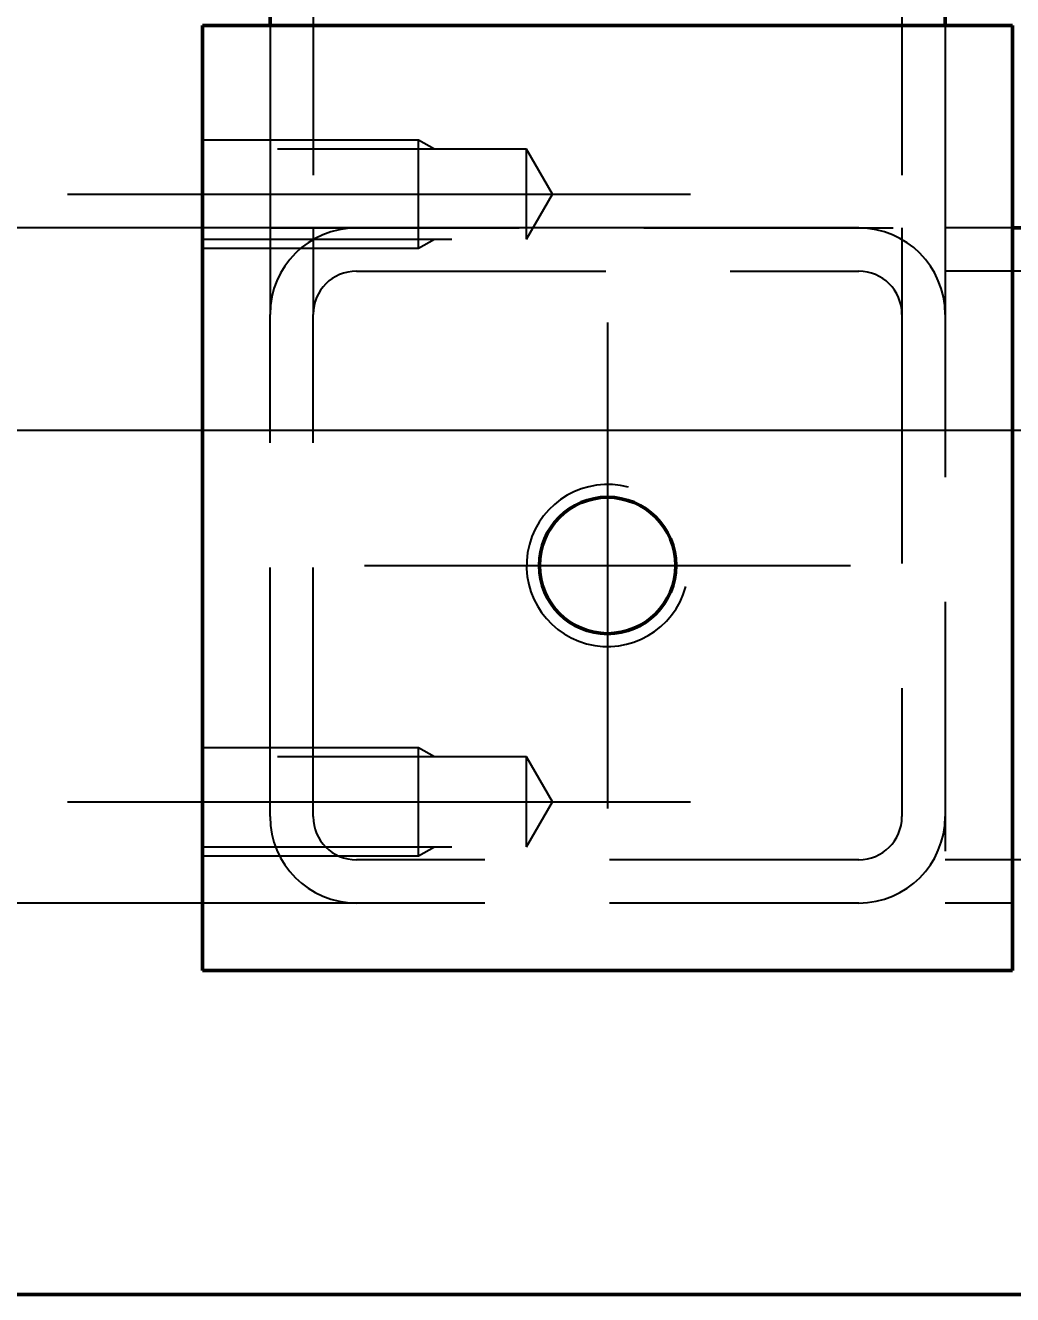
# Model space of a CAD drawing. Header units: millimetres. Extents: x -1556 to 1738, y -901 to 1368.
# Drawn here: x -13.1 to 60, y -864 to -770 of the extents above; entities that cross this region are included whole.
import ezdxf

# ---------------------------------------------------------------- set-up
doc = ezdxf.new("R2010")
doc.units = ezdxf.units.MM
doc.header["$LTSCALE"] = 1.453415
doc.linetypes.add('CENTER', pattern=[50.8, 31.75, -6.35, 6.35, -6.35])
doc.linetypes.add('DASHED', pattern=[19.05, 12.7, -6.35])
doc.layers.add('※200以降使用不可', color=7, linetype='Continuous')
doc.layers.add('設計用（構成部品類）', color=7, linetype='Continuous')
doc.styles.get("Standard").update_dxf_attribs({"font": 'txt', "bigfont": 'extfont2'})
doc.dimstyles.get("Standard").update_dxf_attribs({"dimtxt": 2.5, "dimasz": 2.5, "dimexe": 1.25, "dimexo": 0.625, "dimtad": 1, "dimzin": 0, "dimdsep": 46, "dimtxsty": 'Standard', "dimcen": 2.5, "dimadec": 0, "dimazin": 0, "dimtfac": 0.75, "dimtmove": 0, "dimatfit": 3, "dimfxl": 1, "dimarcsym": 0})

# ---------------------------------------------------------------- blocks, each defined once
blk = doc.blocks.new('_OPEN30')
at = {"color": 0, "linetype": 'ByBlock', "lineweight": -2}
for p, q in [((-1, 0.267949), (0, 0)), ((0, 0), (-1, -0.267949)), ((0, 0), (-1, 0))]:
    blk.add_line(p, q, dxfattribs=at)
blk = doc.blocks.new('*D349')
at = {"layer": 'Defpoints', "color": 0}
for p in [(55, -704), (55, -770), (615, -770)]:
    blk.add_point(p, dxfattribs=at)
at = {"layer": '設計用（構成部品類）', "color": 0, "linetype": 'Continuous', "lineweight": 25}
blk.add_line((609, -704), (61, -704), dxfattribs=at)
at = {"layer": '設計用（構成部品類）', "color": 0, "lineweight": 25, "xscale": 6, "yscale": 6, "zscale": 6}
for p, rotation in [((55, -704), 180), ((615, -704), 360)]:
    blk.add_blockref('_OPEN30', p, dxfattribs=dict(at, rotation=rotation))
at = {"layer": '設計用（構成部品類）', "color": 0, "lineweight": 50, "insert": (335, -693.466), "char_height": 12.8, "attachment_point": 5}
blk.add_mtext('\\W0.800000;(560)', dxfattribs=at)
blk = doc.blocks.new('*D350')
at = {"layer": 'Defpoints', "color": 0}
for p in [(5, -704), (5, -770), (55, -770)]:
    blk.add_point(p, dxfattribs=at)
at = {"layer": '設計用（構成部品類）', "color": 0, "linetype": 'Continuous', "lineweight": 25}
blk.add_line((49, -704), (11, -704), dxfattribs=at)
at = {"layer": '設計用（構成部品類）', "color": 0, "lineweight": 25, "xscale": 6, "yscale": 6, "zscale": 6, "rotation": 180}
blk.add_blockref('_OPEN30', (5, -704), dxfattribs=at)
at = {"layer": '設計用（構成部品類）', "color": 0, "lineweight": 25, "xscale": 6, "yscale": 6, "zscale": 6}
blk.add_blockref('_OPEN30', (55, -704), dxfattribs=at)
at = {"layer": '設計用（構成部品類）', "color": 0, "lineweight": 50, "insert": (30, -693.466), "char_height": 12.8, "attachment_point": 5}
blk.add_mtext('\\W0.800000;(50)', dxfattribs=at)
blk = doc.blocks.new('*D351')
at = {"layer": 'Defpoints', "color": 0}
for p in [(81, -360), (-64, -800), (81, -800)]:
    blk.add_point(p, dxfattribs=at)
at = {"layer": '設計用（構成部品類）', "color": 0, "linetype": 'Continuous', "lineweight": 25}
for p, q in [((81, -360), (-75.2, -360)), ((-64, -366), (-64, -794)), ((81, -800), (-75.2, -800))]:
    blk.add_line(p, q, dxfattribs=at)
at = {"layer": '設計用（構成部品類）', "color": 0, "lineweight": 25, "xscale": 6, "yscale": 6, "zscale": 6}
for p, rotation in [((-64, -360), 90.00000000000001), ((-64, -800), 270)]:
    blk.add_blockref('_OPEN30', p, dxfattribs=dict(at, rotation=rotation))
at = {"layer": '設計用（構成部品類）', "color": 0, "lineweight": 50, "insert": (-74.675, -580), "char_height": 12.8, "attachment_point": 5, "rotation": 90}
blk.add_mtext('\\W0.800000;440', dxfattribs=at)
blk = doc.blocks.new('*D356')
at = {"layer": 'Defpoints', "color": 0}
for p in [(-96, -375), (5, -375), (5, -785)]:
    blk.add_point(p, dxfattribs=at)
at = {"layer": '設計用（構成部品類）', "color": 0, "linetype": 'Continuous', "lineweight": 25}
for p, q in [((5, -375), (-107.2, -375)), ((-96, -779), (-96, -381)), ((5, -785), (-107.2, -785))]:
    blk.add_line(p, q, dxfattribs=at)
at = {"layer": '設計用（構成部品類）', "color": 0, "lineweight": 25, "xscale": 6, "yscale": 6, "zscale": 6}
for p, rotation in [((-96, -375), 90), ((-96, -785), 270)]:
    blk.add_blockref('_OPEN30', p, dxfattribs=dict(at, rotation=rotation))
at = {"layer": '設計用（構成部品類）', "color": 0, "lineweight": 50, "insert": (-106.675, -580), "char_height": 12.8, "attachment_point": 5, "rotation": 90}
blk.add_mtext('\\W0.800000;(410)', dxfattribs=at)
blk = doc.blocks.new('*D357')
at = {"layer": 'Defpoints', "color": 0}
for p in [(48.6, -785), (-96, -835), (11.4, -835)]:
    blk.add_point(p, dxfattribs=at)
at = {"layer": '設計用（構成部品類）', "color": 0, "linetype": 'Continuous', "lineweight": 25}
for p, q in [((48.6, -785), (-107.2, -785)), ((-96, -791), (-96, -829)), ((11.4, -835), (-107.2, -835))]:
    blk.add_line(p, q, dxfattribs=at)
at = {"layer": '設計用（構成部品類）', "color": 0, "lineweight": 25, "xscale": 6, "yscale": 6, "zscale": 6}
for p, rotation in [((-96, -785), 90), ((-96, -835), 270)]:
    blk.add_blockref('_OPEN30', p, dxfattribs=dict(at, rotation=rotation))
at = {"layer": '設計用（構成部品類）', "color": 0, "lineweight": 50, "insert": (-106.534, -810), "char_height": 12.8, "attachment_point": 5, "rotation": 90}
blk.add_mtext('\\W0.800000;(50)', dxfattribs=at)
blk = doc.blocks.new('JZB_0155')
at = {"layer": '設計用（構成部品類）', "color": 104, "linetype": 'DASHED', "lineweight": 25}
for p, q in [((26, 8), (10, 8)), ((27.169, 7.325), (26, 8)), ((26, 0), (26, 8)), ((34, 7.325), (10, 7.325)), ((34, 0.675), (34, 7.325)), ((35.92, 4), (34, 7.325)), ((34, 0.675), (35.92, 4)), ((10, 0.675), (34, 0.675)), ((26, 0), (27.169, 0.675)), ((10, 0), (26, 0))]:
    blk.add_line(p, q, dxfattribs=at)
at = {"layer": '設計用（構成部品類）', "color": 8, "linetype": 'CENTER', "lineweight": 25}
blk.add_line((0, 4), (47.92, 4), dxfattribs=at)
blk = doc.blocks.new('JZB_0156')
at = {"layer": '設計用（構成部品類）', "color": 104, "linetype": 'DASHED', "lineweight": 25}
for p, q in [((26, 8), (10, 8)), ((27.169, 7.325), (26, 8)), ((26, 0), (26, 8)), ((34, 7.325), (10, 7.325)), ((34, 0.675), (34, 7.325)), ((35.92, 4), (34, 7.325)), ((34, 0.675), (35.92, 4)), ((10, 0.675), (34, 0.675)), ((26, 0), (27.169, 0.675)), ((10, 0), (26, 0))]:
    blk.add_line(p, q, dxfattribs=at)
at = {"layer": '設計用（構成部品類）', "color": 8, "linetype": 'CENTER', "lineweight": 25}
blk.add_line((0, 4), (47.92, 4), dxfattribs=at)
blk = doc.blocks.new('JZB_0157')
at = {"layer": '設計用（構成部品類）', "color": 8, "linetype": 'CENTER', "lineweight": 25}
for p, q in [((18, 36), (18, 0)), ((0, 18), (36, 18))]:
    blk.add_line(p, q, dxfattribs=at)
at = {"layer": '設計用（構成部品類）', "color": 104, "linetype": 'Continuous', "lineweight": 50}
blk.add_circle((18, 18), 5.05, dxfattribs=at)
at = {"layer": '設計用（構成部品類）', "color": 104, "linetype": 'Continuous', "lineweight": 25}
blk.add_arc((18, 18), 6, 75, 345, dxfattribs=at)
blk = doc.blocks.new('JZB_0001')
at = {"layer": '※200以降使用不可', "color": 30, "linetype": 'Continuous', "lineweight": 50}
blk.add_line((25, 9.288), (821, 9.288), dxfattribs=at)

msp = doc.modelspace()

# ---------------------------------------------------------------- linework, layer by layer
at = {"layer": '設計用（構成部品類）', "color": 104, "linetype": 'DASHED', "lineweight": 25}
for p, q in [((8.2, -375), (8.2, -785)), ((51.8, -375), (51.8, -785)), ((5, -770), (5, -785)), ((55, -770), (55, -785)), ((5, -785), (5, -791.4)), ((5, -785), (55, -785)), ((8.2, -785), (8.2, -791.4)), ((51.8, -785), (51.8, -791.4)), ((60, -785), (55, -785)), ((55, -785), (55, -835)), ((11.4, -788.2), (48.6, -788.2)), ((615, -788.2), (55, -788.2)), ((5, -828.6), (5, -791.4)), ((8.2, -828.6), (8.2, -791.4)), ((51.8, -791.4), (51.8, -828.6)), ((48.6, -831.8), (11.4, -831.8)), ((615, -831.8), (55, -831.8)), ((48.6, -835), (11.4, -835)), ((60, -835), (55, -835))]:
    msp.add_line(p, q, dxfattribs=at)
at = {"layer": '設計用（構成部品類）', "color": 104, "linetype": 'Continuous', "lineweight": 50}
for p, q in [((5, -390), (5, -770)), ((55, -390), (55, -770)), ((60, -770), (0, -770)), ((0, -770), (0, -840)), ((60, -840), (60, -770)), ((610, -785), (60, -785)), ((0, -840), (60, -840))]:
    msp.add_line(p, q, dxfattribs=at)
at = {"layer": '設計用（構成部品類）', "color": 104, "linetype": 'DASHED', "lineweight": 25}
for centre, radius, start, end in [((11.4, -791.4), 6.4, 90, 180), ((48.6, -791.4), 6.4, 0, 90), ((11.4, -791.4), 3.2, 90, 180), ((48.6, -791.4), 3.2, 0, 90), ((11.4, -828.6), 6.4, 180, 270), ((11.4, -828.6), 3.2, 180, 270), ((48.6, -828.6), 6.4, 270, 0), ((48.6, -828.6), 3.2, 270, 0)]:
    msp.add_arc(centre, radius, start, end, dxfattribs=at)

# ---------------------------------------------------------------- block references
at = {"layer": '※200以降使用不可', "xscale": 4, "yscale": 4, "zscale": 4}
msp.add_blockref('JZB_0001', (-1556, -901.1524), dxfattribs=at)
at = {"layer": '設計用（構成部品類）'}
for name, p in [('JZB_0155', (-10, -786.5)), ('JZB_0157', (12, -828)), ('JZB_0156', (-10, -831.5))]:
    msp.add_blockref(name, p, dxfattribs=at)

# ---------------------------------------------------------------- dimensions: what is measured, and where the dimension line sits
at = {"layer": '設計用（構成部品類）', "color": 7, "linetype": 'Continuous', "lineweight": 50}
for base, p1, p2, angle, override, picture, middle in [((-64, -800), (81, -360), (81, -800), 270, {"dimtxt": 12.8, "dimasz": 6, "dimexe": 11.2, "dimexo": 0, "dimgap": 4, "dimdec": 3, "dimzin": 8, "dimblk": 'OPEN30', "dimclrd": 0, "dimclre": 0, "dimclrt": 0, "dimtp": 0, "dimtm": 0, "dimlwd": 25, "dimlwe": 25}, '*D351', (-64, -580)), ((-96, -375), (5, -785), (5, -375), 90, {"dimtxt": 12.8, "dimasz": 6, "dimexe": 11.2, "dimexo": 0, "dimgap": 4, "dimdec": 3, "dimzin": 8, "dimpost": '(<>)', "dimblk": 'OPEN30', "dimclrd": 0, "dimclre": 0, "dimclrt": 0, "dimtp": 0, "dimtm": 0, "dimlwd": 25, "dimlwe": 25}, '*D356', (-96, -580)), ((5, -704), (55, -770), (5, -770), 180, {"dimtxt": 12.8, "dimasz": 6, "dimexe": 11.2, "dimexo": 0, "dimgap": 4, "dimdec": 3, "dimzin": 8, "dimpost": '(<>)', "dimblk": 'OPEN30', "dimse1": 1, "dimse2": 1, "dimclrd": 0, "dimclre": 0, "dimclrt": 0, "dimtp": 0, "dimtm": 0, "dimlwd": 25, "dimlwe": 25}, '*D350', (30, -704)), ((55, -704), (615, -770), (55, -770), 180, {"dimtxt": 12.8, "dimasz": 6, "dimexe": 11.2, "dimexo": 0, "dimgap": 4, "dimdec": 3, "dimzin": 8, "dimpost": '(<>)', "dimblk": 'OPEN30', "dimse1": 1, "dimse2": 1, "dimclrd": 0, "dimclre": 0, "dimclrt": 0, "dimtp": 0, "dimtm": 0, "dimlwd": 25, "dimlwe": 25}, '*D349', (335, -704)), ((-96, -835), (48.6, -785), (11.4, -835), 270, {"dimtxt": 12.8, "dimasz": 6, "dimexe": 11.2, "dimexo": 0, "dimgap": 4, "dimdec": 3, "dimzin": 8, "dimpost": '(<>)', "dimblk": 'OPEN30', "dimclrd": 0, "dimclre": 0, "dimclrt": 0, "dimtp": 0, "dimtm": 0, "dimlwd": 25, "dimlwe": 25}, '*D357', (-96, -810))]:
    dim = msp.add_linear_dim(base=base, p1=p1, p2=p2, angle=angle, text='\\W0.800000;<>', dimstyle='Standard', override=override, dxfattribs=at)
    dim.commit()
    dim.dimension.update_dxf_attribs({"geometry": picture, "text_midpoint": middle, "dimtype": 160})

doc.saveas('drawing.dxf')
